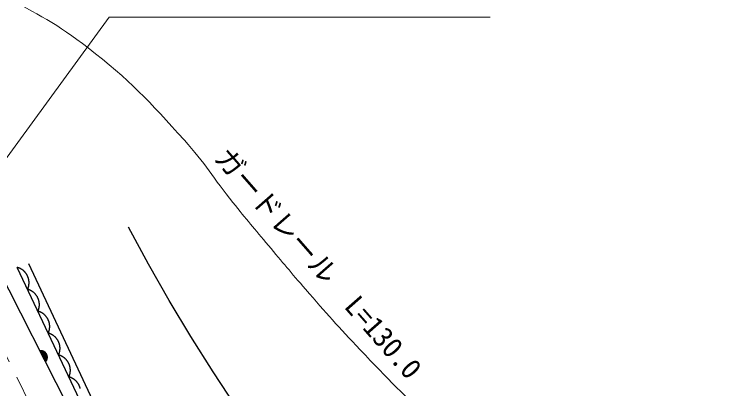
# Model space of a CAD drawing. Units: millimetres, scale not verified. Extents: x 40000 to 680000, y 20000 to 380000.
# Drawn here: x 433768 to 498049, y 304821 to 338005 of the extents above; entities that cross this region are included whole.
import ezdxf
from ezdxf.enums import TextEntityAlignment as Align

# ---------------------------------------------------------------- set-up
doc = ezdxf.new("R2010")
doc.units = ezdxf.units.MM
doc.header["$LTSCALE"] = 1000
doc.linetypes.add('CHAIN', pattern=[18.5, 12, -1.5, 3.5, -1.5])
for name, color, linetype, lineweight in [('M-BGD', 7, 'Continuous', 25), ('M-BMK', 2, 'CHAIN', 13), ('M-STR-HTXT', 7, 'Continuous', 13)]:
    doc.layers.add(name, color=color, linetype=linetype, lineweight=lineweight)
doc.styles.add('ＭＳ ゴシック', font='')
doc.styles.get('ＭＳ ゴシック').set_extended_font_data('MS Gothic')

msp = doc.modelspace()

# ---------------------------------------------------------------- linework, layer by layer
at = {"layer": 'M-BGD'}
for p, q in [((446113, 288315), (430494, 319031)), ((435001, 315906), (445415, 293808)), ((442269, 298076), (434018, 315563))]:
    msp.add_line(p, q, dxfattribs=at)
for points in [[(455575, 300158), (453453, 303207), (451399, 306303), (449415, 309444), (447502, 312629), (445660, 315856), (443891, 319123)], [(434935, 313620), (434945, 313642), (434955, 313665), (434964, 313688), (434973, 313712), (434982, 313735), (434990, 313759), (434998, 313783), (435005, 313806), (435012, 313830), (435018, 313855), (435024, 313879), (435030, 313903), (435035, 313927), (435040, 313952), (435044, 313977), (435048, 314001), (435051, 314026), (435054, 314051), (435057, 314076), (435059, 314100), (435060, 314125), (435062, 314150), (435062, 314175), (435063, 314200), (435063, 314225), (435062, 314250), (435061, 314275), (435060, 314300), (435058, 314325), (435055, 314350), (435052, 314375), (435049, 314399), (435046, 314424), (435041, 314449), (435037, 314473), (435032, 314498), (435027, 314522), (435021, 314546), (435014, 314570), (435008, 314594), (435001, 314618), (434993, 314642), (434985, 314666), (434977, 314689), (434968, 314713), (434959, 314736), (434949, 314759), (434939, 314782), (434928, 314804), (434918, 314827), (434906, 314849), (434895, 314871), (434883, 314893), (434870, 314915), (434857, 314936), (434844, 314957), (434831, 314978), (434817, 314999), (434802, 315020), (434788, 315040), (434773, 315060), (434757, 315079), (434742, 315099), (434726, 315118), (434709, 315137), (434693, 315155), (434675, 315174), (434658, 315191), (434640, 315209), (434622, 315226), (434604, 315243), (434586, 315260), (434567, 315276), (434547, 315292), (434528, 315308), (434508, 315323), (434488, 315338), (434468, 315353), (434447, 315367), (434427, 315381), (434406, 315394), (434384, 315407), (434363, 315420), (434341, 315432), (434319, 315444), (434297, 315456), (434275, 315467), (434252, 315478), (434230, 315488), (434207, 315498), (434184, 315508), (434160, 315517), (434137, 315525), (434113, 315534), (434090, 315542), (434066, 315549), (434042, 315556), (434018, 315563)], [(435852, 311677), (435862, 311699), (435872, 311722), (435881, 311745), (435890, 311769), (435898, 311792), (435907, 311816), (435914, 311840), (435922, 311863), (435929, 311887), (435935, 311912), (435941, 311936), (435947, 311960), (435952, 311984), (435956, 312009), (435961, 312034), (435965, 312058), (435968, 312083), (435971, 312108), (435974, 312133), (435976, 312157), (435977, 312182), (435978, 312207), (435979, 312232), (435980, 312257), (435979, 312282), (435979, 312307), (435978, 312332), (435976, 312357), (435974, 312382), (435972, 312407), (435969, 312432), (435966, 312456), (435962, 312481), (435958, 312506), (435954, 312530), (435949, 312555), (435943, 312579), (435938, 312603), (435931, 312627), (435925, 312651), (435917, 312675), (435910, 312699), (435902, 312723), (435893, 312746), (435885, 312770), (435875, 312793), (435866, 312816), (435856, 312839), (435845, 312861), (435834, 312884), (435823, 312906), (435812, 312928), (435799, 312950), (435787, 312972), (435774, 312993), (435761, 313014), (435748, 313035), (435734, 313056), (435719, 313077), (435705, 313097), (435690, 313117), (435674, 313136), (435659, 313156), (435642, 313175), (435626, 313194), (435609, 313212), (435592, 313231), (435575, 313248), (435557, 313266), (435539, 313283), (435521, 313300), (435502, 313317), (435483, 313333), (435464, 313349), (435445, 313365), (435425, 313380), (435405, 313395), (435385, 313410), (435364, 313424), (435343, 313438), (435322, 313451), (435301, 313464), (435280, 313477), (435258, 313489), (435236, 313501), (435214, 313513), (435192, 313524), (435169, 313535), (435146, 313545), (435123, 313555), (435100, 313565), (435077, 313574), (435054, 313582), (435030, 313591), (435007, 313599), (434983, 313606), (434959, 313613), (434935, 313620)], [(436768, 309734), (436779, 309756), (436788, 309779), (436798, 309802), (436807, 309826), (436815, 309849), (436823, 309873), (436831, 309897), (436838, 309920), (436845, 309944), (436852, 309969), (436858, 309993), (436863, 310017), (436869, 310041), (436873, 310066), (436878, 310091), (436881, 310115), (436885, 310140), (436888, 310165), (436890, 310190), (436892, 310214), (436894, 310239), (436895, 310264), (436896, 310289), (436896, 310314), (436896, 310339), (436896, 310364), (436895, 310389), (436893, 310414), (436891, 310439), (436889, 310464), (436886, 310489), (436883, 310513), (436879, 310538), (436875, 310563), (436871, 310587), (436866, 310612), (436860, 310636), (436854, 310660), (436848, 310684), (436841, 310708), (436834, 310732), (436827, 310756), (436819, 310780), (436810, 310803), (436801, 310827), (436792, 310850), (436783, 310873), (436773, 310896), (436762, 310918), (436751, 310941), (436740, 310963), (436728, 310985), (436716, 311007), (436704, 311029), (436691, 311050), (436678, 311071), (436664, 311092), (436650, 311113), (436636, 311134), (436621, 311154), (436606, 311174), (436591, 311193), (436575, 311213), (436559, 311232), (436543, 311251), (436526, 311269), (436509, 311288), (436492, 311305), (436474, 311323), (436456, 311340), (436438, 311357), (436419, 311374), (436400, 311390), (436381, 311406), (436362, 311422), (436342, 311437), (436322, 311452), (436302, 311467), (436281, 311481), (436260, 311495), (436239, 311508), (436218, 311521), (436197, 311534), (436175, 311546), (436153, 311558), (436131, 311570), (436108, 311581), (436086, 311592), (436063, 311602), (436040, 311612), (436017, 311622), (435994, 311631), (435971, 311639), (435947, 311648), (435923, 311656), (435900, 311663), (435876, 311670), (435852, 311677)], [(437685, 307791), (437695, 307813), (437705, 307836), (437715, 307859), (437724, 307883), (437732, 307906), (437740, 307930), (437748, 307954), (437755, 307977), (437762, 308001), (437769, 308025), (437775, 308050), (437780, 308074), (437785, 308098), (437790, 308123), (437794, 308148), (437798, 308172), (437802, 308197), (437805, 308222), (437807, 308247), (437809, 308271), (437811, 308296), (437812, 308321), (437813, 308346), (437813, 308371), (437813, 308396), (437812, 308421), (437811, 308446), (437810, 308471), (437808, 308496), (437806, 308521), (437803, 308546), (437800, 308570), (437796, 308595), (437792, 308620), (437787, 308644), (437782, 308669), (437777, 308693), (437771, 308717), (437765, 308741), (437758, 308765), (437751, 308789), (437743, 308813), (437736, 308837), (437727, 308860), (437718, 308884), (437709, 308907), (437699, 308930), (437689, 308953), (437679, 308975), (437668, 308998), (437657, 309020), (437645, 309042), (437633, 309064), (437621, 309086), (437608, 309107), (437595, 309128), (437581, 309149), (437567, 309170), (437553, 309191), (437538, 309211), (437523, 309231), (437508, 309250), (437492, 309270), (437476, 309289), (437460, 309308), (437443, 309326), (437426, 309345), (437409, 309362), (437391, 309380), (437373, 309397), (437355, 309414), (437336, 309431), (437317, 309447), (437298, 309463), (437278, 309479), (437259, 309494), (437239, 309509), (437218, 309524), (437198, 309538), (437177, 309552), (437156, 309565), (437135, 309578), (437113, 309591), (437092, 309603), (437070, 309615), (437048, 309627), (437025, 309638), (437003, 309649), (436980, 309659), (436957, 309669), (436934, 309679), (436911, 309688), (436887, 309696), (436864, 309705), (436840, 309713), (436816, 309720), (436792, 309727), (436768, 309734)], [(436521, 307177), (436529, 307185), (436536, 307192), (436542, 307199), (436549, 307207), (436556, 307215), (436562, 307223), (436569, 307231), (436575, 307239), (436581, 307247), (436587, 307255), (436592, 307263), (436598, 307272), (436604, 307281), (436609, 307289), (436614, 307298), (436619, 307307), (436624, 307316), (436629, 307325), (436633, 307334), (436637, 307343), (436642, 307352), (436646, 307362), (436650, 307371), (436653, 307380), (436657, 307390), (436660, 307400), (436663, 307409), (436667, 307419), (436669, 307429), (436672, 307439), (436675, 307448), (436677, 307458), (436679, 307468), (436681, 307478), (436683, 307488), (436685, 307498), (436686, 307508), (436687, 307518), (436688, 307528), (436689, 307539), (436690, 307549), (436691, 307559), (436691, 307569), (436691, 307579), (436691, 307589), (436691, 307600), (436691, 307610), (436690, 307620), (436690, 307630), (436689, 307640), (436688, 307650), (436687, 307660), (436685, 307670), (436684, 307680), (436682, 307690), (436680, 307700), (436678, 307710), (436676, 307720), (436673, 307730), (436671, 307740), (436668, 307750), (436665, 307760), (436662, 307769), (436659, 307779), (436655, 307788), (436652, 307798), (436648, 307807), (436644, 307817), (436640, 307826), (436635, 307835), (436631, 307844), (436626, 307853), (436622, 307862), (436617, 307871), (436612, 307880), (436606, 307889), (436601, 307897), (436595, 307906), (436590, 307914), (436584, 307923), (436578, 307931), (436572, 307939), (436565, 307947), (436559, 307955), (436553, 307963), (436546, 307970), (436539, 307978), (436532, 307985), (436525, 307993), (436518, 308000), (436510, 308007), (436503, 308014), (436495, 308021), (436488, 308027), (436480, 308034), (436472, 308040), (436464, 308046), (436456, 308053), (436448, 308059), (436439, 308064), (436431, 308070), (436422, 308075), (436414, 308081), (436405, 308086), (436396, 308091), (436387, 308096), (436378, 308101), (436369, 308105), (436360, 308110), (436351, 308114), (436341, 308118), (436332, 308122), (436323, 308126), (436313, 308129), (436304, 308133), (436294, 308136), (436284, 308139), (436274, 308142), (436265, 308145), (436255, 308147), (436245, 308150), (436235, 308152), (436225, 308154), (436215, 308156), (436205, 308158), (436195, 308159), (436185, 308161), (436175, 308162), (436165, 308163), (436155, 308164), (436144, 308164), (436134, 308165), (436124, 308165), (436114, 308165), (436104, 308165), (436094, 308165), (436083, 308164), (436073, 308164), (436063, 308163), (436053, 308162), (436043, 308161), (436033, 308159), (436023, 308158)], [(436466, 307287), (436471, 307293), (436476, 307300), (436481, 307306), (436486, 307313), (436491, 307319), (436495, 307326), (436500, 307333), (436504, 307340), (436509, 307347), (436513, 307354), (436517, 307361), (436521, 307368), (436525, 307375), (436528, 307383), (436532, 307390), (436535, 307397), (436538, 307405), (436542, 307412), (436545, 307420), (436548, 307428), (436550, 307435), (436553, 307443), (436555, 307451), (436558, 307459), (436560, 307467), (436562, 307474), (436564, 307482), (436566, 307490), (436567, 307498), (436569, 307506), (436570, 307515), (436571, 307523), (436572, 307531), (436573, 307539), (436574, 307547), (436575, 307555), (436575, 307563), (436576, 307571), (436576, 307580), (436576, 307588), (436576, 307596), (436575, 307604), (436575, 307612), (436575, 307620), (436574, 307629), (436573, 307637), (436572, 307645), (436571, 307653), (436570, 307661), (436568, 307669), (436567, 307677), (436565, 307685), (436563, 307693), (436561, 307701), (436559, 307709), (436557, 307717), (436555, 307725), (436552, 307732), (436550, 307740), (436547, 307748), (436544, 307756), (436541, 307763), (436538, 307771), (436534, 307778), (436531, 307786), (436527, 307793), (436524, 307800), (436520, 307807), (436516, 307815), (436512, 307822), (436508, 307829), (436503, 307836), (436499, 307842), (436494, 307849), (436490, 307856), (436485, 307862), (436480, 307869), (436475, 307875), (436470, 307882), (436464, 307888), (436459, 307894), (436453, 307900), (436448, 307906), (436442, 307912), (436436, 307918), (436430, 307923), (436424, 307929), (436418, 307934), (436412, 307940), (436406, 307945), (436400, 307950), (436393, 307955), (436387, 307960), (436380, 307965), (436373, 307969), (436366, 307974), (436359, 307978), (436353, 307983), (436345, 307987), (436338, 307991), (436331, 307995), (436324, 307999), (436317, 308002), (436309, 308006), (436302, 308009), (436294, 308012), (436287, 308016), (436279, 308019), (436272, 308021), (436264, 308024), (436256, 308027), (436248, 308029), (436240, 308032), (436233, 308034), (436225, 308036), (436217, 308038), (436209, 308039), (436201, 308041), (436193, 308043), (436185, 308044), (436176, 308045), (436168, 308046), (436160, 308047), (436152, 308048), (436144, 308048), (436136, 308049), (436128, 308049), (436119, 308049), (436111, 308049), (436103, 308049), (436095, 308049), (436087, 308049), (436079, 308048)], [(436407, 307402), (436410, 307408), (436413, 307413), (436416, 307418), (436419, 307423), (436422, 307429), (436425, 307434), (436427, 307440), (436430, 307445), (436432, 307451), (436435, 307457), (436437, 307462), (436439, 307468), (436441, 307474), (436443, 307480), (436445, 307485), (436447, 307491), (436448, 307497), (436450, 307503), (436451, 307509), (436453, 307515), (436454, 307521), (436455, 307527), (436456, 307533), (436457, 307539), (436458, 307545), (436458, 307551), (436459, 307557), (436459, 307564), (436460, 307570), (436460, 307576), (436460, 307582), (436460, 307588), (436460, 307594), (436460, 307600), (436460, 307606), (436459, 307612), (436459, 307619), (436458, 307625), (436457, 307631), (436457, 307637), (436456, 307643), (436455, 307649), (436453, 307655), (436452, 307661), (436451, 307667), (436449, 307673), (436448, 307679), (436446, 307684), (436444, 307690), (436443, 307696), (436441, 307702), (436438, 307708), (436436, 307713), (436434, 307719), (436432, 307725), (436429, 307730), (436427, 307736), (436424, 307741), (436421, 307747), (436418, 307752), (436415, 307758), (436412, 307763), (436409, 307768), (436406, 307773), (436402, 307778), (436399, 307784), (436396, 307789), (436392, 307793), (436388, 307798), (436384, 307803), (436381, 307808), (436377, 307813), (436373, 307817), (436369, 307822), (436364, 307826), (436360, 307831), (436356, 307835), (436351, 307839), (436347, 307843), (436342, 307847), (436338, 307851), (436333, 307855), (436328, 307859), (436323, 307863), (436319, 307867), (436314, 307870), (436309, 307874), (436303, 307877), (436298, 307880), (436293, 307884), (436288, 307887), (436283, 307890), (436277, 307893), (436272, 307895), (436266, 307898), (436261, 307901), (436255, 307903), (436250, 307906), (436244, 307908), (436238, 307910), (436233, 307913), (436227, 307915), (436221, 307917), (436215, 307918), (436209, 307920), (436203, 307922), (436197, 307923), (436192, 307925), (436186, 307926), (436180, 307927), (436174, 307928), (436168, 307929), (436161, 307930), (436155, 307931), (436149, 307932), (436143, 307932), (436137, 307933)], [(436339, 307536), (436340, 307540), (436341, 307544), (436341, 307548), (436342, 307552), (436343, 307556), (436343, 307560), (436343, 307564), (436344, 307569), (436344, 307573), (436344, 307577), (436344, 307581), (436345, 307585), (436345, 307589), (436344, 307593), (436344, 307597), (436344, 307601), (436344, 307605), (436343, 307610), (436343, 307614), (436342, 307618), (436342, 307622), (436341, 307626), (436341, 307630), (436340, 307634), (436339, 307638), (436338, 307642), (436337, 307646), (436336, 307650), (436335, 307654), (436333, 307658), (436332, 307662), (436331, 307665), (436329, 307669), (436328, 307673), (436326, 307677), (436325, 307681), (436323, 307684), (436321, 307688), (436319, 307692), (436318, 307695), (436316, 307699), (436314, 307703), (436311, 307706), (436309, 307710), (436307, 307713), (436305, 307716), (436303, 307720), (436300, 307723), (436298, 307726), (436295, 307730), (436293, 307733), (436290, 307736), (436287, 307739), (436285, 307742), (436282, 307745), (436279, 307748), (436276, 307751), (436273, 307754), (436270, 307757), (436267, 307760), (436264, 307762), (436261, 307765), (436258, 307767), (436255, 307770), (436251, 307772), (436248, 307775), (436245, 307777), (436241, 307780), (436238, 307782), (436234, 307784), (436231, 307786), (436227, 307788), (436224, 307790), (436220, 307792), (436216, 307794), (436213, 307796), (436209, 307797), (436205, 307799)], [(438602, 305848), (438612, 305870), (438622, 305893), (438631, 305916), (438640, 305940), (438649, 305963), (438657, 305987), (438665, 306011), (438672, 306034), (438679, 306058), (438685, 306082), (438691, 306107), (438697, 306131), (438702, 306155), (438707, 306180), (438711, 306205), (438715, 306229), (438719, 306254), (438721, 306279), (438724, 306304), (438726, 306328), (438728, 306353), (438729, 306378), (438730, 306403), (438730, 306428), (438730, 306453), (438729, 306478), (438728, 306503), (438727, 306528), (438725, 306553), (438723, 306578), (438720, 306603), (438717, 306627), (438713, 306652), (438709, 306677), (438704, 306701), (438699, 306726), (438694, 306750), (438688, 306774), (438682, 306798), (438675, 306822), (438668, 306846), (438660, 306870), (438652, 306894), (438644, 306917), (438635, 306941), (438626, 306964), (438616, 306987), (438606, 307010), (438596, 307032), (438585, 307055), (438574, 307077), (438562, 307099), (438550, 307121), (438538, 307143), (438525, 307164), (438512, 307185), (438498, 307206), (438484, 307227), (438470, 307248), (438455, 307268), (438440, 307288), (438425, 307307), (438409, 307327), (438393, 307346), (438377, 307365), (438360, 307383), (438343, 307401), (438325, 307419), (438308, 307437), (438290, 307454), (438271, 307471), (438253, 307488), (438234, 307504), (438215, 307520), (438195, 307536), (438176, 307551), (438156, 307566), (438135, 307581), (438115, 307595), (438094, 307609), (438073, 307622), (438052, 307635), (438030, 307648), (438008, 307660), (437987, 307672), (437964, 307684), (437942, 307695), (437920, 307706), (437897, 307716), (437874, 307726), (437851, 307736), (437828, 307745), (437804, 307753), (437781, 307762), (437757, 307770), (437733, 307777), (437709, 307784), (437685, 307791)], [(439611, 304807), (439605, 304831), (439599, 304855), (439592, 304879), (439585, 304903), (439577, 304927), (439569, 304951), (439561, 304974), (439552, 304998), (439543, 305021), (439533, 305044), (439523, 305067), (439513, 305089), (439502, 305112), (439490, 305134), (439479, 305156), (439467, 305178), (439454, 305200), (439442, 305221), (439428, 305242), (439415, 305263), (439401, 305284), (439387, 305305), (439372, 305325), (439357, 305345), (439342, 305364), (439326, 305384), (439310, 305403), (439293, 305422), (439277, 305440), (439260, 305458), (439242, 305476), (439225, 305494), (439207, 305511), (439188, 305528), (439170, 305545), (439151, 305561), (439132, 305577), (439112, 305593), (439092, 305608), (439072, 305623), (439052, 305638), (439032, 305652), (439011, 305666), (438990, 305679), (438968, 305692), (438947, 305705), (438925, 305717), (438903, 305729), (438881, 305741), (438859, 305752), (438836, 305763), (438814, 305773), (438791, 305783), (438768, 305792), (438744, 305802), (438721, 305810), (438698, 305819), (438674, 305826), (438650, 305834), (438626, 305841), (438602, 305848)]]:
    msp.add_lwpolyline(points, dxfattribs=at)
at = {"layer": 'M-BMK'}
msp.add_line((427994, 317943), (440920, 291729), dxfattribs=at)
at = {"layer": 'M-STR-HTXT'}
msp.add_lwpolyline([(476011, 337773), (442164, 337773), (428476, 319031)], dxfattribs=at)
msp.add_open_spline([(422873, 342968), (425074, 342465), (425725, 342301), (427509, 341727), (429602, 341053), (430787, 340661), (432743, 339658), (435821, 338079), (437559, 337151), (440303, 335046), (443973, 332231), (445755, 330288), (448850, 326850), (450682, 324816), (451447, 323458), (453158, 321321), (454365, 319814), (455073, 318996), (456313, 317516), (457594, 315988), (458303, 315124), (459613, 313621), (461472, 311490), (462513, 310294), (464464, 308248), (466959, 305631), (468373, 304174), (471028, 301720), (472828, 300056), (473842, 299123), (475770, 297609), (477652, 296131), (478775, 295385), (480819, 294142), (482734, 292978), (483830, 292335), (485904, 291488), (487551, 290816), (488524, 290538), (490268, 290190), (491995, 289845), (493008, 289751), (494764, 289877), (496061, 289971), (496576, 290057), (498049, 290406)], degree=3, knots=[0, 0, 0, 0, 1, 1, 1, 2, 2, 2, 3, 3, 3, 4, 4, 4, 5, 5, 5, 6, 6, 6, 7, 7, 7, 8, 8, 8, 9, 9, 9, 10, 10, 10, 11, 11, 11, 12, 12, 12, 13, 13, 13, 14, 14, 14, 15, 15, 15, 15], dxfattribs=at)

# ---------------------------------------------------------------- texts
at = {"layer": 'M-STR-HTXT', "style": 'ＭＳ ゴシック'}
msp.add_text('ガードレール\u3000L=130.0', height=1833, rotation=311.234, dxfattribs=at).set_placement((459647, 314993), align=Align.BOTTOM_CENTER)

doc.saveas('drawing.dxf')
